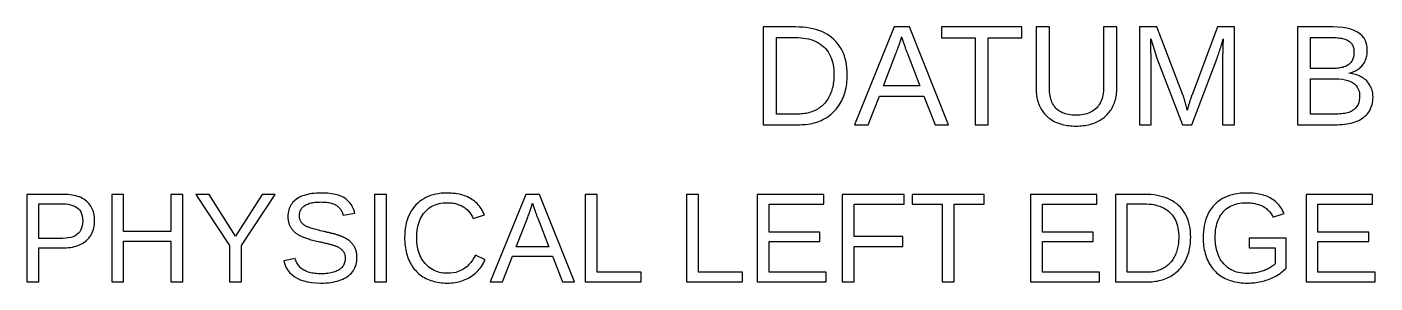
# Model space of a CAD drawing. Extents: x -27 to 133, y -77 to 15.
# Drawn here: x -27.13 to -2.1, y -33.84 to -29.08 of the extents above; entities that cross this region are included whole.
import ezdxf

# ---------------------------------------------------------------- set-up
doc = ezdxf.new("R2010")
doc.units = 0
doc.layers.get('0').update_dxf_attribs({"linetype": 'CONTINUOUS'})

msp = doc.modelspace()

# ---------------------------------------------------------------- linework, layer by layer
for points in [[(-12.7436, -30.8937), (-12.7043, -30.8917), (-12.6657, -30.8884), (-12.6278, -30.8838), (-12.5907, -30.8778), (-12.5543, -30.8705), (-12.5186, -30.8619), (-12.4836, -30.8519), (-12.4494, -30.8406), (-12.4159, -30.828), (-12.3832, -30.8141), (-12.3512, -30.7989), (-12.3199, -30.7823), (-12.2895, -30.7645), (-12.2602, -30.7455), (-12.232, -30.7253), (-12.2048, -30.704), (-12.1788, -30.6815), (-12.1538, -30.6578), (-12.1299, -30.633), (-12.1071, -30.607), (-12.0854, -30.5798), (-12.0648, -30.5515), (-12.0452, -30.522), (-12.0267, -30.4914), (-12.0094, -30.4595), (-11.9932, -30.4267), (-11.9782, -30.3931), (-11.9646, -30.3586), (-11.9523, -30.3232), (-11.9413, -30.2871), (-11.9316, -30.2501), (-11.9232, -30.2123), (-11.916, -30.1737), (-11.9102, -30.1342), (-11.9057, -30.0939), (-11.9024, -30.0527), (-11.9005, -30.0108), (-11.8998, -29.968), (-11.9013, -29.9035), (-11.9058, -29.8414), (-11.9132, -29.7815), (-11.9236, -29.724), (-11.9369, -29.6688), (-11.9532, -29.6159), (-11.9725, -29.5653), (-11.9947, -29.517), (-12.02, -29.471), (-12.0481, -29.4274), (-12.0793, -29.386), (-12.1134, -29.347), (-12.1504, -29.3102), (-12.1902, -29.276), (-12.2325, -29.2446), (-12.2773, -29.2158), (-12.3246, -29.1898), (-12.3744, -29.1665), (-12.4266, -29.146), (-12.4814, -29.1282), (-12.5386, -29.1132), (-12.5984, -29.1009), (-12.6606, -29.0913), (-12.7254, -29.0844), (-12.7926, -29.0803), (-12.8623, -29.079), (-13.4627, -29.079), (-13.4627, -30.8944), (-12.7837, -30.8944)], [(-13.2166, -29.2761), (-12.8674, -29.2761), (-12.8145, -29.2771), (-12.7635, -29.2803), (-12.7145, -29.2855), (-12.6675, -29.2929), (-12.6224, -29.3023), (-12.5792, -29.3138), (-12.538, -29.3275), (-12.4988, -29.3432), (-12.4616, -29.361), (-12.4263, -29.3809), (-12.3929, -29.4029), (-12.3615, -29.427), (-12.3321, -29.4533), (-12.3048, -29.4815), (-12.2796, -29.5116), (-12.2566, -29.5436), (-12.2358, -29.5775), (-12.2172, -29.6133), (-12.2008, -29.651), (-12.1866, -29.6906), (-12.1746, -29.732), (-12.1647, -29.7754), (-12.1571, -29.8207), (-12.1516, -29.8679), (-12.1483, -29.917), (-12.1472, -29.968), (-12.1477, -30.0021), (-12.1491, -30.0356), (-12.1515, -30.0683), (-12.1549, -30.1003), (-12.1592, -30.1317), (-12.1645, -30.1623), (-12.1707, -30.1922), (-12.178, -30.2215), (-12.1861, -30.25), (-12.1952, -30.2778), (-12.2053, -30.3049), (-12.2164, -30.3314), (-12.2284, -30.3571), (-12.2413, -30.382), (-12.255, -30.406), (-12.2696, -30.4291), (-12.285, -30.4513), (-12.3012, -30.4725), (-12.3183, -30.4929), (-12.3362, -30.5123), (-12.3549, -30.5308), (-12.3744, -30.5484), (-12.3948, -30.5651), (-12.416, -30.5808), (-12.4381, -30.5957), (-12.4609, -30.6096), (-12.4845, -30.6226), (-12.5087, -30.6345), (-12.5334, -30.6454), (-12.5587, -30.6553), (-12.5845, -30.6641), (-12.611, -30.6718), (-12.638, -30.6786), (-12.6656, -30.6843), (-12.6937, -30.6889), (-12.7224, -30.6926), (-12.7517, -30.6952), (-12.7816, -30.6967), (-12.812, -30.6972), (-13.2166, -30.6972)], [(-11.3045, -30.3635), (-10.4773, -30.3635), (-10.2698, -30.8944), (-10.0186, -30.8944), (-10.7478, -29.079), (-11.0275, -29.079), (-11.7683, -30.8944), (-11.5132, -30.8944)], [(-10.9978, -29.575), (-10.9883, -29.5496), (-10.9791, -29.5249), (-10.9703, -29.5009), (-10.9619, -29.4777), (-10.9538, -29.4551), (-10.9461, -29.4333), (-10.9388, -29.4122), (-10.9318, -29.3918), (-10.9252, -29.3721), (-10.919, -29.3532), (-10.9131, -29.3349), (-10.9076, -29.3174), (-10.9025, -29.3006), (-10.8909, -29.2645), (-10.8561, -29.3714), (-10.8505, -29.3885), (-10.845, -29.4054), (-10.8394, -29.4219), (-10.8339, -29.4382), (-10.8283, -29.4542), (-10.8228, -29.47), (-10.8172, -29.4854), (-10.8117, -29.5006), (-10.8061, -29.5155), (-10.8006, -29.5302), (-10.795, -29.5445), (-10.7895, -29.5586), (-10.7839, -29.5724), (-10.5507, -30.1716), (-11.2297, -30.1716)], [(-9.2815, -29.28), (-8.6579, -29.28), (-8.6579, -29.079), (-10.1499, -29.079), (-10.1499, -29.28), (-9.5263, -29.28), (-9.5263, -30.8944), (-9.2815, -30.8944)], [(-7.62007, -30.9196), (-7.58548, -30.9181), (-7.55161, -30.9156), (-7.51847, -30.9121), (-7.48605, -30.9076), (-7.45435, -30.9022), (-7.42338, -30.8957), (-7.39313, -30.8882), (-7.36361, -30.8797), (-7.33481, -30.8702), (-7.30674, -30.8597), (-7.27938, -30.8482), (-7.25276, -30.8358), (-7.22695, -30.8223), (-7.20206, -30.808), (-7.17808, -30.7928), (-7.15501, -30.7767), (-7.13286, -30.7597), (-7.11163, -30.7418), (-7.09131, -30.723), (-7.07191, -30.7033), (-7.05342, -30.6828), (-7.03585, -30.6613), (-7.01919, -30.639), (-7.00345, -30.6157), (-6.98862, -30.5916), (-6.9748, -30.5666), (-6.96209, -30.541), (-6.95049, -30.5146), (-6.93998, -30.4875), (-6.93059, -30.4597), (-6.9223, -30.4312), (-6.91511, -30.402), (-6.90903, -30.372), (-6.90406, -30.3413), (-6.90019, -30.31), (-6.89743, -30.2778), (-6.89577, -30.245), (-6.89522, -30.2115), (-6.89522, -29.079), (-7.14001, -29.079), (-7.14001, -30.1973), (-7.14082, -30.236), (-7.14323, -30.2733), (-7.14725, -30.3091), (-7.15288, -30.3435), (-7.16012, -30.3763), (-7.16897, -30.4078), (-7.17942, -30.4378), (-7.19149, -30.4663), (-7.20516, -30.4934), (-7.22044, -30.519), (-7.23733, -30.5431), (-7.25583, -30.5658), (-7.27594, -30.5871), (-7.2975, -30.6068), (-7.32034, -30.625), (-7.34447, -30.6415), (-7.36989, -30.6565), (-7.39661, -30.6699), (-7.4246, -30.6818), (-7.45389, -30.692), (-7.48447, -30.7007), (-7.51633, -30.7078), (-7.54949, -30.7133), (-7.58393, -30.7173), (-7.61966, -30.7196), (-7.65668, -30.7204), (-7.69269, -30.7197), (-7.72737, -30.7174), (-7.76072, -30.7136), (-7.79275, -30.7082), (-7.82345, -30.7014), (-7.85282, -30.693), (-7.88087, -30.6831), (-7.9076, -30.6716), (-7.93299, -30.6587), (-7.95706, -30.6442), (-7.9798, -30.6282), (-8.00122, -30.6106), (-8.02131, -30.5916), (-8.03999, -30.5711), (-8.05717, -30.5491), (-8.07286, -30.5257), (-8.08705, -30.501), (-8.09975, -30.4748), (-8.11096, -30.4471), (-8.12067, -30.4181), (-8.12889, -30.3876), (-8.13561, -30.3558), (-8.14084, -30.3225), (-8.14458, -30.2878), (-8.14682, -30.2516), (-8.14756, -30.2141), (-8.14756, -29.079), (-8.39367, -29.079), (-8.39367, -30.2347), (-8.39313, -30.2672), (-8.39151, -30.2991), (-8.3888, -30.3302), (-8.38501, -30.3607), (-8.38014, -30.3904), (-8.37418, -30.4195), (-8.36715, -30.4478), (-8.35903, -30.4755), (-8.34982, -30.5024), (-8.33954, -30.5287), (-8.32817, -30.5542), (-8.31572, -30.5791), (-8.30219, -30.6032), (-8.28767, -30.6265), (-8.27227, -30.649), (-8.25598, -30.6706), (-8.23881, -30.6914), (-8.22076, -30.7113), (-8.20182, -30.7303), (-8.182, -30.7484), (-8.1613, -30.7657), (-8.13971, -30.7821), (-8.11723, -30.7976), (-8.09388, -30.8123), (-8.06963, -30.826), (-8.04451, -30.839), (-8.0186, -30.851), (-7.99202, -30.862), (-7.96478, -30.8721), (-7.93686, -30.8812), (-7.90827, -30.8894), (-7.879, -30.8966), (-7.84907, -30.9028), (-7.81847, -30.9081), (-7.78719, -30.9124), (-7.75525, -30.9158), (-7.72263, -30.9182), (-7.68935, -30.9197), (-7.65539, -30.9201)], [(-6.25602, -29.6832), (-6.26119, -29.4397), (-6.26504, -29.2967), (-6.22252, -29.4384), (-6.15038, -29.6575), (-5.67494, -30.8944), (-5.50229, -30.8944), (-5.03329, -29.6575), (-5.02549, -29.6369), (-5.01753, -29.615), (-5.00942, -29.5921), (-5.00116, -29.5679), (-4.99274, -29.5425), (-4.98417, -29.5159), (-4.97545, -29.4882), (-4.96658, -29.4592), (-4.95755, -29.4291), (-4.94837, -29.3978), (-4.93904, -29.3653), (-4.92956, -29.3316), (-4.91992, -29.2967), (-4.92163, -29.3253), (-4.92321, -29.3541), (-4.92465, -29.3832), (-4.92596, -29.4123), (-4.92712, -29.4417), (-4.92815, -29.4713), (-4.92904, -29.501), (-4.9298, -29.5309), (-4.93041, -29.561), (-4.93089, -29.5913), (-4.93124, -29.6218), (-4.93144, -29.6524), (-4.93151, -29.6832), (-4.93151, -30.8944), (-4.70989, -30.8944), (-4.70989, -29.079), (-5.02556, -29.079), (-5.49971, -30.3378), (-5.50162, -30.3424), (-5.50378, -30.3479), (-5.50619, -30.3544), (-5.50886, -30.3618), (-5.51178, -30.3701), (-5.51495, -30.3793), (-5.51837, -30.3895), (-5.52204, -30.4006), (-5.52596, -30.4126), (-5.53013, -30.4255), (-5.53456, -30.4394), (-5.53924, -30.4541), (-5.54417, -30.4698), (-5.54909, -30.4857), (-5.55374, -30.5009), (-5.55813, -30.5154), (-5.56225, -30.5294), (-5.5661, -30.5427), (-5.56969, -30.5554), (-5.57301, -30.5674), (-5.57606, -30.5788), (-5.57885, -30.5896), (-5.58137, -30.5997), (-5.58363, -30.6092), (-5.58561, -30.6181), (-5.58733, -30.6264), (-5.58862, -30.6201), (-5.59009, -30.6133), (-5.59176, -30.606), (-5.59362, -30.598), (-5.59566, -30.5895), (-5.5979, -30.5804), (-5.60033, -30.5707), (-5.60295, -30.5605), (-5.60576, -30.5497), (-5.60876, -30.5383), (-5.61196, -30.5264), (-5.61534, -30.5139), (-5.61891, -30.5008), (-5.62259, -30.4874), (-5.62629, -30.4743), (-5.63001, -30.4612), (-5.63376, -30.4483), (-5.63753, -30.4355), (-5.64132, -30.4228), (-5.64513, -30.4103), (-5.64897, -30.3979), (-5.65283, -30.3856), (-5.65671, -30.3734), (-5.66062, -30.3614), (-5.66455, -30.3495), (-5.6685, -30.3378), (-6.15167, -29.079), (-6.47505, -29.079), (-6.47505, -30.8944), (-6.25602, -30.8944)], [(-2.75913, -30.8936), (-2.71321, -30.8912), (-2.66892, -30.8872), (-2.62626, -30.8816), (-2.58524, -30.8745), (-2.54585, -30.8657), (-2.50808, -30.8553), (-2.47195, -30.8434), (-2.43746, -30.8298), (-2.40459, -30.8147), (-2.37335, -30.798), (-2.34375, -30.7797), (-2.31578, -30.7597), (-2.28967, -30.7384), (-2.26565, -30.7158), (-2.24371, -30.6919), (-2.22387, -30.6667), (-2.20611, -30.6402), (-2.19045, -30.6125), (-2.17687, -30.5835), (-2.16538, -30.5533), (-2.15598, -30.5217), (-2.14867, -30.4889), (-2.14345, -30.4548), (-2.14031, -30.4195), (-2.13927, -30.3828), (-2.13996, -30.3553), (-2.14205, -30.3284), (-2.14551, -30.3023), (-2.15037, -30.277), (-2.15661, -30.2524), (-2.16425, -30.2285), (-2.17327, -30.2053), (-2.18367, -30.1829), (-2.19547, -30.1613), (-2.20865, -30.1404), (-2.22322, -30.1202), (-2.23917, -30.1007), (-2.25652, -30.082), (-2.27514, -30.0642), (-2.29494, -30.0476), (-2.31592, -30.032), (-2.33806, -30.0175), (-2.36138, -30.0042), (-2.38588, -29.9919), (-2.41155, -29.9807), (-2.43839, -29.9707), (-2.46641, -29.9618), (-2.4956, -29.9539), (-2.52596, -29.9472), (-2.5575, -29.9416), (-2.59022, -29.9371), (-2.56529, -29.9309), (-2.54124, -29.9239), (-2.51808, -29.916), (-2.4958, -29.9072), (-2.47441, -29.8976), (-2.4539, -29.8872), (-2.43428, -29.8759), (-2.41554, -29.8638), (-2.39768, -29.8507), (-2.38071, -29.8369), (-2.36462, -29.8222), (-2.34942, -29.8066), (-2.3351, -29.7902), (-2.32176, -29.773), (-2.30949, -29.7553), (-2.29828, -29.7369), (-2.28814, -29.7179), (-2.27907, -29.6983), (-2.27106, -29.6781), (-2.26412, -29.6573), (-2.25825, -29.6359), (-2.25345, -29.6138), (-2.24971, -29.5912), (-2.24704, -29.5679), (-2.24544, -29.5441), (-2.24491, -29.5196), (-2.24869, -29.4544), (-2.26004, -29.3944), (-2.27894, -29.3397), (-2.30541, -29.2902), (-2.33945, -29.2458), (-2.38104, -29.2067), (-2.4302, -29.1728), (-2.48692, -29.1441), (-2.55121, -29.1207), (-2.62305, -29.1024), (-2.70247, -29.0894), (-2.78944, -29.0816), (-2.88397, -29.079), (-3.54366, -29.079), (-3.54366, -30.8944), (-2.80668, -30.8944)], [(-3.29757, -29.2761), (-2.88397, -29.2761), (-2.85517, -29.2765), (-2.82744, -29.2776), (-2.80077, -29.2794), (-2.77517, -29.2821), (-2.75064, -29.2854), (-2.72717, -29.2895), (-2.70477, -29.2944), (-2.68344, -29.3), (-2.66318, -29.3063), (-2.64398, -29.3134), (-2.62586, -29.3213), (-2.60879, -29.3299), (-2.5928, -29.3392), (-2.57793, -29.3494), (-2.56425, -29.3606), (-2.55176, -29.3728), (-2.54046, -29.386), (-2.53035, -29.4002), (-2.52143, -29.4153), (-2.5137, -29.4315), (-2.50716, -29.4486), (-2.50181, -29.4668), (-2.49764, -29.4859), (-2.49467, -29.506), (-2.49288, -29.5271), (-2.49229, -29.5492), (-2.49287, -29.5724), (-2.49459, -29.5945), (-2.49747, -29.6158), (-2.5015, -29.6361), (-2.50668, -29.6555), (-2.51301, -29.6739), (-2.5205, -29.6914), (-2.52913, -29.7079), (-2.53892, -29.7236), (-2.54985, -29.7382), (-2.56194, -29.752), (-2.57518, -29.7648), (-2.58957, -29.7767), (-2.60513, -29.7876), (-2.62187, -29.7977), (-2.63979, -29.8069), (-2.65889, -29.8152), (-2.67917, -29.8227), (-2.70064, -29.8293), (-2.72328, -29.835), (-2.74711, -29.8398), (-2.77212, -29.8437), (-2.79831, -29.8468), (-2.82568, -29.849), (-2.85424, -29.8503), (-2.88397, -29.8507), (-3.29757, -29.8507)], [(-3.29757, -30.0427), (-2.83889, -30.0427), (-2.77218, -30.0446), (-2.71081, -30.0503), (-2.65477, -30.0598), (-2.60408, -30.0731), (-2.55871, -30.0902), (-2.51869, -30.1111), (-2.484, -30.1357), (-2.45465, -30.1642), (-2.43064, -30.1965), (-2.41196, -30.2325), (-2.39862, -30.2724), (-2.39061, -30.3161), (-2.38794, -30.3635), (-2.38855, -30.3886), (-2.39038, -30.4127), (-2.39343, -30.4358), (-2.3977, -30.458), (-2.40319, -30.4792), (-2.4099, -30.4994), (-2.41783, -30.5186), (-2.42698, -30.5369), (-2.43734, -30.5541), (-2.44893, -30.5704), (-2.46174, -30.5858), (-2.47577, -30.6001), (-2.49102, -30.6135), (-2.5076, -30.6259), (-2.52563, -30.6373), (-2.54511, -30.6477), (-2.56604, -30.6571), (-2.58841, -30.6655), (-2.61224, -30.673), (-2.63751, -30.6794), (-2.66423, -30.6849), (-2.6924, -30.6893), (-2.72202, -30.6928), (-2.75309, -30.6953), (-2.7856, -30.6967), (-2.81956, -30.6972), (-3.29757, -30.6972)], [(-26.9105, -33.1798), (-26.4332, -33.1798), (-26.3941, -33.179), (-26.3563, -33.1766), (-26.3198, -33.1726), (-26.2845, -33.167), (-26.2505, -33.1597), (-26.2178, -33.1509), (-26.1864, -33.1404), (-26.1562, -33.1283), (-26.1273, -33.1146), (-26.0997, -33.0993), (-26.0734, -33.0824), (-26.0483, -33.0639), (-26.0245, -33.0438), (-26.0023, -33.0223), (-25.9818, -32.9997), (-25.9631, -32.976), (-25.9462, -32.9511), (-25.9311, -32.9252), (-25.9177, -32.8981), (-25.9061, -32.8699), (-25.8963, -32.8406), (-25.8883, -32.8102), (-25.8821, -32.7786), (-25.8776, -32.7459), (-25.875, -32.7121), (-25.8741, -32.6772), (-25.875, -32.642), (-25.8776, -32.6081), (-25.8821, -32.5753), (-25.8883, -32.5439), (-25.8963, -32.5136), (-25.906, -32.4846), (-25.9175, -32.4569), (-25.9308, -32.4303), (-25.9459, -32.4051), (-25.9628, -32.381), (-25.9814, -32.3583), (-26.0018, -32.3367), (-26.024, -32.3164), (-26.0477, -32.2975), (-26.073, -32.28), (-26.0997, -32.2641), (-26.1279, -32.2498), (-26.1575, -32.2369), (-26.1886, -32.2255), (-26.2211, -32.2157), (-26.2551, -32.2074), (-26.2906, -32.2005), (-26.3275, -32.1952), (-26.3659, -32.1914), (-26.4057, -32.1892), (-26.447, -32.1884), (-27.1306, -32.1884), (-27.1306, -33.8127), (-26.9105, -33.8127)], [(-25.3356, -33.0599), (-24.4572, -33.0599), (-24.4572, -33.8127), (-24.237, -33.8127), (-24.237, -32.1884), (-24.4572, -32.1884), (-24.4572, -32.8755), (-25.3356, -32.8755), (-25.3356, -32.1884), (-25.5558, -32.1884), (-25.5558, -33.8127), (-25.3356, -33.8127)], [(-23.1486, -33.1395), (-22.5215, -32.1884), (-22.7636, -32.1884), (-23.2558, -32.962), (-23.7504, -32.1884), (-23.9925, -32.1884), (-23.3677, -33.1395), (-23.3677, -33.8127), (-23.1486, -33.8127)], [(-21.6258, -33.8351), (-21.5792, -33.8329), (-21.5343, -33.8292), (-21.4911, -33.8241), (-21.4497, -33.8175), (-21.4099, -33.8095), (-21.3718, -33.8), (-21.3354, -33.7891), (-21.3007, -33.7767), (-21.2677, -33.7628), (-21.2364, -33.7475), (-21.2068, -33.7307), (-21.1789, -33.7124), (-21.1529, -33.6929), (-21.129, -33.6721), (-21.1072, -33.6501), (-21.0874, -33.6269), (-21.0697, -33.6025), (-21.0541, -33.577), (-21.0406, -33.5502), (-21.0291, -33.5222), (-21.0198, -33.493), (-21.0125, -33.4626), (-21.0073, -33.4311), (-21.0042, -33.3983), (-21.0031, -33.3643), (-21.0033, -33.3508), (-21.0037, -33.3375), (-21.0044, -33.3245), (-21.0055, -33.3118), (-21.0068, -33.2994), (-21.0084, -33.2873), (-21.0103, -33.2754), (-21.0125, -33.2638), (-21.015, -33.2524), (-21.0178, -33.2414), (-21.0209, -33.2306), (-21.0242, -33.2201), (-21.0279, -33.2098), (-21.0318, -33.1998), (-21.036, -33.19), (-21.0404, -33.1804), (-21.045, -33.171), (-21.0498, -33.1618), (-21.0548, -33.1528), (-21.0601, -33.1441), (-21.0656, -33.1355), (-21.0713, -33.1271), (-21.0773, -33.119), (-21.0835, -33.111), (-21.0899, -33.1032), (-21.0965, -33.0957), (-21.1033, -33.0883), (-21.1104, -33.0811), (-21.1176, -33.0741), (-21.1249, -33.0673), (-21.1325, -33.0607), (-21.1403, -33.0542), (-21.1482, -33.0479), (-21.1563, -33.0418), (-21.1646, -33.0358), (-21.1731, -33.0301), (-21.1818, -33.0245), (-21.1907, -33.0191), (-21.1997, -33.0138), (-21.2089, -33.0087), (-21.2182, -33.0038), (-21.2276, -32.9989), (-21.237, -32.9941), (-21.2466, -32.9894), (-21.2563, -32.9848), (-21.2661, -32.9803), (-21.276, -32.976), (-21.286, -32.9717), (-21.2961, -32.9675), (-21.3064, -32.9634), (-21.3167, -32.9595), (-21.3271, -32.9556), (-21.3376, -32.9518), (-21.3482, -32.9482), (-21.3588, -32.9445), (-21.3695, -32.941), (-21.3803, -32.9376), (-21.3912, -32.9342), (-21.4022, -32.9309), (-21.4132, -32.9277), (-21.4243, -32.9246), (-21.4355, -32.9216), (-21.4467, -32.9186), (-21.4581, -32.9157), (-21.4695, -32.913), (-21.4809, -32.9102), (-21.4923, -32.9075), (-21.5038, -32.9047), (-21.5153, -32.902), (-21.5267, -32.8993), (-21.5382, -32.8966), (-21.5497, -32.8939), (-21.5612, -32.8912), (-21.5727, -32.8885), (-21.5842, -32.8858), (-21.5957, -32.8831), (-21.6072, -32.8805), (-21.6187, -32.8778), (-21.6523, -32.8703), (-21.684, -32.8629), (-21.714, -32.8558), (-21.7423, -32.8488), (-21.7688, -32.842), (-21.7935, -32.8354), (-21.8165, -32.8289), (-21.8377, -32.8227), (-21.8571, -32.8166), (-21.8748, -32.8108), (-21.8907, -32.8051), (-21.9049, -32.7996), (-21.9173, -32.7942), (-21.9286, -32.7889), (-21.9395, -32.7834), (-21.95, -32.7777), (-21.9601, -32.7719), (-21.9698, -32.7658), (-21.979, -32.7596), (-21.9878, -32.7533), (-21.9962, -32.7467), (-22.0042, -32.74), (-22.0118, -32.733), (-22.019, -32.7259), (-22.0257, -32.7187), (-22.032, -32.7112), (-22.0379, -32.7035), (-22.0433, -32.6955), (-22.0483, -32.6872), (-22.0527, -32.6786), (-22.0567, -32.6697), (-22.0603, -32.6605), (-22.0633, -32.6509), (-22.0659, -32.6411), (-22.068, -32.6309), (-22.0697, -32.6205), (-22.0709, -32.6097), (-22.0716, -32.5987), (-22.0718, -32.5873), (-22.0712, -32.568), (-22.0694, -32.5494), (-22.0663, -32.5316), (-22.0621, -32.5146), (-22.0566, -32.4982), (-22.0499, -32.4827), (-22.0421, -32.4679), (-22.0329, -32.4538), (-22.0226, -32.4405), (-22.0111, -32.428), (-21.9983, -32.4161), (-21.9844, -32.4051), (-21.9692, -32.3948), (-21.9529, -32.3852), (-21.9354, -32.3764), (-21.9169, -32.3684), (-21.8973, -32.3612), (-21.8766, -32.3547), (-21.8548, -32.3489), (-21.832, -32.344), (-21.808, -32.3398), (-21.7829, -32.3363), (-21.7568, -32.3337), (-21.7295, -32.3317), (-21.7012, -32.3306), (-21.6718, -32.3302), (-21.6449, -32.3306), (-21.619, -32.3316), (-21.5939, -32.3333), (-21.5698, -32.3357), (-21.5466, -32.3388), (-21.5243, -32.3426), (-21.503, -32.3471), (-21.4825, -32.3523), (-21.463, -32.3581), (-21.4443, -32.3647), (-21.4266, -32.3719), (-21.4098, -32.3798), (-21.3939, -32.3884), (-21.3789, -32.3978), (-21.3646, -32.408), (-21.3511, -32.4191), (-21.3383, -32.431), (-21.3263, -32.4437), (-21.3151, -32.4573), (-21.3046, -32.4717), (-21.2949, -32.4869), (-21.286, -32.503), (-21.2778, -32.5199), (-21.2704, -32.5377), (-21.2638, -32.5563), (-21.2579, -32.5758), (-21.0412, -32.5377), (-21.0507, -32.507), (-21.0613, -32.4778), (-21.073, -32.4499), (-21.0857, -32.4235), (-21.0994, -32.3984), (-21.1141, -32.3748), (-21.1299, -32.3526), (-21.1467, -32.3318), (-21.1646, -32.3124), (-21.1835, -32.2944), (-21.2034, -32.2779), (-21.2244, -32.2627), (-21.2464, -32.249), (-21.2697, -32.2364), (-21.2945, -32.2249), (-21.3209, -32.2144), (-21.3488, -32.2048), (-21.3783, -32.1963), (-21.4093, -32.1888), (-21.4418, -32.1823), (-21.4759, -32.1767), (-21.5115, -32.1722), (-21.5487, -32.1687), (-21.5874, -32.1662), (-21.6277, -32.1647), (-21.6695, -32.1642), (-21.7144, -32.1649), (-21.7577, -32.1669), (-21.7994, -32.1702), (-21.8395, -32.1749), (-21.8779, -32.1809), (-21.9147, -32.1883), (-21.9498, -32.197), (-21.9834, -32.207), (-22.0153, -32.2184), (-22.0455, -32.2311), (-22.0742, -32.2451), (-22.1012, -32.2605), (-22.1266, -32.2772), (-22.1502, -32.2951), (-22.1719, -32.3142), (-22.1917, -32.3344), (-22.2097, -32.3558), (-22.2258, -32.3782), (-22.2399, -32.4019), (-22.2522, -32.4266), (-22.2626, -32.4525), (-22.2711, -32.4795), (-22.2777, -32.5076), (-22.2824, -32.5369), (-22.2853, -32.5673), (-22.2862, -32.5988), (-22.286, -32.6127), (-22.2855, -32.6264), (-22.2846, -32.6398), (-22.2833, -32.6529), (-22.2817, -32.6658), (-22.2797, -32.6785), (-22.2774, -32.6909), (-22.2747, -32.7031), (-22.2716, -32.715), (-22.2681, -32.7267), (-22.2643, -32.7381), (-22.2602, -32.7493), (-22.2557, -32.7602), (-22.2508, -32.7709), (-22.2456, -32.7814), (-22.2401, -32.7917), (-22.2343, -32.8018), (-22.2282, -32.8117), (-22.2217, -32.8213), (-22.2149, -32.8308), (-22.2078, -32.84), (-22.2004, -32.849), (-22.1926, -32.8578), (-22.1846, -32.8664), (-22.1762, -32.8748), (-22.1675, -32.883), (-22.1584, -32.891), (-22.1487, -32.8989), (-22.1386, -32.9067), (-22.128, -32.9144), (-22.1169, -32.9219), (-22.1053, -32.9293), (-22.0932, -32.9366), (-22.0806, -32.9438), (-22.0675, -32.9509), (-22.0539, -32.9579), (-22.0398, -32.9647), (-22.0252, -32.9715), (-22.0101, -32.9781), (-21.9942, -32.9847), (-21.9772, -32.9912), (-21.9592, -32.9978), (-21.94, -33.0044), (-21.9197, -33.0109), (-21.8983, -33.0175), (-21.8758, -33.024), (-21.8522, -33.0306), (-21.8276, -33.0372), (-21.8018, -33.0437), (-21.7749, -33.0503), (-21.7469, -33.0568), (-21.7179, -33.0634), (-21.701, -33.0673), (-21.6843, -33.0711), (-21.6678, -33.0749), (-21.6516, -33.0787), (-21.6356, -33.0824), (-21.6199, -33.0861), (-21.6044, -33.0897), (-21.5891, -33.0933), (-21.574, -33.0969), (-21.5592, -33.1004), (-21.5446, -33.1039), (-21.5303, -33.1073), (-21.5161, -33.1107), (-21.5023, -33.1141), (-21.4887, -33.1177), (-21.4755, -33.1213), (-21.4625, -33.1251), (-21.4498, -33.1291), (-21.4375, -33.1331), (-21.4254, -33.1373), (-21.4137, -33.1416), (-21.4022, -33.146), (-21.391, -33.1505), (-21.3802, -33.1552), (-21.3696, -33.16), (-21.3594, -33.1649), (-21.3494, -33.1699), (-21.3398, -33.1752), (-21.3306, -33.1807), (-21.3217, -33.1864), (-21.3132, -33.1922), (-21.305, -33.1983), (-21.2971, -33.2046), (-21.2896, -33.2111), (-21.2825, -33.2178), (-21.2757, -33.2247), (-21.2692, -33.2319), (-21.2631, -33.2392), (-21.2573, -33.2467), (-21.252, -33.2545), (-21.247, -33.2627), (-21.2425, -33.2712), (-21.2384, -33.28), (-21.2348, -33.2893), (-21.2315, -33.2988), (-21.2288, -33.3088), (-21.2264, -33.3191), (-21.2245, -33.3297), (-21.2229, -33.3407), (-21.2219, -33.3521), (-21.2212, -33.3638), (-21.221, -33.3758), (-21.2217, -33.3972), (-21.2238, -33.4178), (-21.2272, -33.4376), (-21.232, -33.4566), (-21.2382, -33.4747), (-21.2457, -33.4921), (-21.2546, -33.5086), (-21.2649, -33.5244), (-21.2765, -33.5393), (-21.2896, -33.5534), (-21.304, -33.5667), (-21.3197, -33.5792), (-21.3369, -33.5908), (-21.3553, -33.6016), (-21.3748, -33.6116), (-21.3955, -33.6207), (-21.4174, -33.6289), (-21.4404, -33.6363), (-21.4646, -33.6428), (-21.4899, -33.6484), (-21.5164, -33.6532), (-21.544, -33.6571), (-21.5728, -33.6601), (-21.6027, -33.6623), (-21.6338, -33.6636), (-21.666, -33.664), (-21.6972, -33.6636), (-21.7275, -33.6624), (-21.7566, -33.6604), (-21.7848, -33.6575), (-21.8119, -33.6539), (-21.8381, -33.6494), (-21.8632, -33.6441), (-21.8872, -33.638), (-21.9103, -33.6311), (-21.9323, -33.6234), (-21.9533, -33.6149), (-21.9733, -33.6056), (-21.9923, -33.5954), (-22.0102, -33.5844), (-22.0272, -33.5725), (-22.0432, -33.5596), (-22.0582, -33.5458), (-22.0722, -33.5311), (-22.0852, -33.5155), (-22.0973, -33.499), (-22.1084, -33.4815), (-22.1185, -33.4632), (-22.1276, -33.4439), (-22.1357, -33.4236), (-22.1429, -33.4025), (-22.149, -33.3804), (-22.3623, -33.4231), (-22.3448, -33.4841), (-22.3214, -33.5403), (-22.2921, -33.5916), (-22.2569, -33.638), (-22.2157, -33.6795), (-22.1687, -33.7161), (-22.1158, -33.7479), (-22.0569, -33.7747), (-21.9922, -33.7967), (-21.9215, -33.8138), (-21.8449, -33.826), (-21.7625, -33.8333), (-21.6741, -33.8358)], [(-20.4566, -32.1884), (-20.6768, -32.1884), (-20.6768, -33.8127), (-20.4566, -33.8127)], [(-19.2902, -33.8351), (-19.2544, -33.8332), (-19.2192, -33.83), (-19.1847, -33.8254), (-19.151, -33.8196), (-19.1179, -33.8125), (-19.0854, -33.804), (-19.0537, -33.7943), (-19.0227, -33.7833), (-18.9923, -33.771), (-18.9627, -33.7574), (-18.9337, -33.7425), (-18.9054, -33.7263), (-18.878, -33.7088), (-18.8515, -33.6902), (-18.826, -33.6704), (-18.8014, -33.6494), (-18.7778, -33.6272), (-18.7552, -33.6038), (-18.7335, -33.5793), (-18.7128, -33.5535), (-18.693, -33.5266), (-18.6742, -33.4984), (-18.6564, -33.4691), (-18.6395, -33.4386), (-18.6236, -33.4069), (-18.8034, -33.317), (-18.8308, -33.367), (-18.8603, -33.413), (-18.8917, -33.4549), (-18.9252, -33.4929), (-18.9606, -33.5269), (-18.9981, -33.5569), (-19.0375, -33.5829), (-19.079, -33.6048), (-19.1225, -33.6228), (-19.168, -33.6368), (-19.2154, -33.6468), (-19.2649, -33.6528), (-19.3164, -33.6548), (-19.3567, -33.6537), (-19.3958, -33.6505), (-19.4335, -33.6451), (-19.4699, -33.6376), (-19.505, -33.6279), (-19.5388, -33.6161), (-19.5713, -33.6022), (-19.6025, -33.586), (-19.6324, -33.5678), (-19.661, -33.5474), (-19.6883, -33.5248), (-19.7143, -33.5001), (-19.7389, -33.4732), (-19.762, -33.4446), (-19.7833, -33.4146), (-19.8027, -33.3832), (-19.8203, -33.3504), (-19.836, -33.3163), (-19.8498, -33.2807), (-19.8619, -33.2438), (-19.872, -33.2055), (-19.8803, -33.1657), (-19.8868, -33.1247), (-19.8914, -33.0822), (-19.8942, -33.0383), (-19.8951, -32.9931), (-19.8942, -32.9474), (-19.8916, -32.9032), (-19.8872, -32.8605), (-19.8809, -32.8194), (-19.873, -32.7798), (-19.8632, -32.7417), (-19.8517, -32.7051), (-19.8384, -32.67), (-19.8233, -32.6365), (-19.8065, -32.6045), (-19.7878, -32.574), (-19.7674, -32.545), (-19.7453, -32.5176), (-19.7215, -32.4919), (-19.6963, -32.4683), (-19.6697, -32.4467), (-19.6417, -32.4272), (-19.6123, -32.4098), (-19.5814, -32.3944), (-19.5491, -32.381), (-19.5154, -32.3697), (-19.4803, -32.3605), (-19.4438, -32.3533), (-19.4058, -32.3482), (-19.3664, -32.3451), (-19.3256, -32.3441), (-19.2995, -32.3445), (-19.2739, -32.3458), (-19.2488, -32.348), (-19.2244, -32.3511), (-19.2004, -32.3551), (-19.177, -32.36), (-19.1542, -32.3658), (-19.1319, -32.3724), (-19.1102, -32.38), (-19.089, -32.3884), (-19.0684, -32.3977), (-19.0483, -32.4079), (-19.0288, -32.419), (-19.01, -32.4309), (-18.9919, -32.4436), (-18.9747, -32.4571), (-18.9583, -32.4714), (-18.9427, -32.4865), (-18.9279, -32.5024), (-18.914, -32.5191), (-18.9008, -32.5365), (-18.8885, -32.5548), (-18.8769, -32.5738), (-18.8662, -32.5937), (-18.8563, -32.6143), (-18.8472, -32.6357), (-18.6386, -32.5666), (-18.6517, -32.5364), (-18.6659, -32.5075), (-18.6813, -32.4797), (-18.6977, -32.4531), (-18.7152, -32.4276), (-18.7338, -32.4033), (-18.7535, -32.3802), (-18.7742, -32.3582), (-18.7961, -32.3374), (-18.8191, -32.3177), (-18.8431, -32.2992), (-18.8683, -32.2819), (-18.8945, -32.2657), (-18.9218, -32.2507), (-18.9501, -32.2369), (-18.9794, -32.2242), (-19.0097, -32.2128), (-19.041, -32.2026), (-19.0733, -32.1936), (-19.1067, -32.1858), (-19.141, -32.1792), (-19.1764, -32.1738), (-19.2128, -32.1696), (-19.2502, -32.1666), (-19.2885, -32.1648), (-19.3279, -32.1642), (-19.3841, -32.1655), (-19.4383, -32.1694), (-19.4907, -32.1759), (-19.5411, -32.1851), (-19.5896, -32.1968), (-19.6362, -32.2111), (-19.6809, -32.2281), (-19.7237, -32.2476), (-19.7646, -32.2697), (-19.8035, -32.2945), (-19.8406, -32.3219), (-19.8757, -32.3518), (-19.909, -32.3844), (-19.94, -32.4193), (-19.9686, -32.4561), (-19.9946, -32.495), (-20.0182, -32.5358), (-20.0393, -32.5787), (-20.0579, -32.6235), (-20.0741, -32.6703), (-20.0877, -32.7191), (-20.0989, -32.7699), (-20.1076, -32.8227), (-20.1138, -32.8775), (-20.1175, -32.9343), (-20.1188, -32.9931), (-20.1182, -33.0326), (-20.1165, -33.0712), (-20.1138, -33.1091), (-20.1099, -33.1461), (-20.1049, -33.1823), (-20.0988, -33.2177), (-20.0915, -33.2522), (-20.0832, -33.2859), (-20.0737, -33.3188), (-20.0632, -33.3509), (-20.0515, -33.3821), (-20.0387, -33.4125), (-20.0248, -33.4421), (-20.0099, -33.4708), (-19.9939, -33.4984), (-19.9769, -33.525), (-19.9589, -33.5505), (-19.9399, -33.575), (-19.9199, -33.5985), (-19.8989, -33.6209), (-19.8769, -33.6423), (-19.8538, -33.6627), (-19.8298, -33.682), (-19.8047, -33.7003), (-19.7787, -33.7176), (-19.7516, -33.7338), (-19.7236, -33.7489), (-19.6949, -33.7627), (-19.6653, -33.7754), (-19.635, -33.7869), (-19.6039, -33.7972), (-19.572, -33.8062), (-19.5393, -33.8141), (-19.5059, -33.8207), (-19.4716, -33.8261), (-19.4366, -33.8304), (-19.4008, -33.8334), (-19.3642, -33.8352), (-19.3268, -33.8358)], [(-18.1139, -33.3378), (-17.3738, -33.3378), (-17.1882, -33.8127), (-16.9634, -33.8127), (-17.6159, -32.1884), (-17.8661, -32.1884), (-18.5289, -33.8127), (-18.3007, -33.8127)], [(-15.724, -33.6329), (-16.5448, -33.6329), (-16.5448, -32.1884), (-16.765, -32.1884), (-16.765, -33.8127), (-15.724, -33.8127)], [(-13.8425, -33.6329), (-14.6633, -33.6329), (-14.6633, -32.1884), (-14.8835, -32.1884), (-14.8835, -33.8127), (-13.8425, -33.8127)], [(-12.2908, -33.6329), (-13.3502, -33.6329), (-13.3502, -33.0669), (-12.4072, -33.0669), (-12.4072, -32.8893), (-13.3502, -32.8893), (-13.3502, -32.3683), (-12.338, -32.3683), (-12.338, -32.1884), (-13.5704, -32.1884), (-13.5704, -33.8127), (-12.2908, -33.8127)], [(-11.7754, -33.1545), (-10.8693, -33.1545), (-10.8693, -32.9723), (-11.7754, -32.9723), (-11.7754, -32.3683), (-10.8416, -32.3683), (-10.8416, -32.1884), (-11.9955, -32.1884), (-11.9955, -33.8127), (-11.7754, -33.8127)], [(-9.91693, -32.3683), (-9.35898, -32.3683), (-9.35898, -32.1884), (-10.6939, -32.1884), (-10.6939, -32.3683), (-10.136, -32.3683), (-10.136, -33.8127), (-9.91693, -33.8127)], [(-7.21807, -33.6329), (-8.27749, -33.6329), (-8.27749, -33.0669), (-7.3345, -33.0669), (-7.3345, -32.8893), (-8.27749, -32.8893), (-8.27749, -32.3683), (-7.26533, -32.3683), (-7.26533, -32.1884), (-8.49767, -32.1884), (-8.49767, -33.8127), (-7.21807, -33.8127)], [(-6.27945, -33.8121), (-6.24425, -33.8104), (-6.20971, -33.8074), (-6.17582, -33.8032), (-6.14259, -33.7979), (-6.11001, -33.7914), (-6.07809, -33.7837), (-6.04682, -33.7748), (-6.0162, -33.7647), (-5.98624, -33.7534), (-5.95694, -33.7409), (-5.92829, -33.7273), (-5.90029, -33.7125), (-5.87311, -33.6965), (-5.84689, -33.6795), (-5.82165, -33.6615), (-5.79737, -33.6424), (-5.77406, -33.6223), (-5.75172, -33.6011), (-5.73035, -33.5789), (-5.70995, -33.5556), (-5.69051, -33.5313), (-5.67205, -33.506), (-5.65455, -33.4796), (-5.63802, -33.4521), (-5.62246, -33.4237), (-5.60797, -33.3943), (-5.59463, -33.3642), (-5.58246, -33.3333), (-5.57144, -33.3017), (-5.56158, -33.2694), (-5.55288, -33.2363), (-5.54535, -33.2025), (-5.53897, -33.1679), (-5.53375, -33.1326), (-5.52969, -33.0965), (-5.52679, -33.0597), (-5.52505, -33.0222), (-5.52447, -32.9839), (-5.5258, -32.9262), (-5.52978, -32.8706), (-5.53642, -32.8171), (-5.5457, -32.7656), (-5.55764, -32.7162), (-5.57224, -32.6688), (-5.58949, -32.6236), (-5.60939, -32.5804), (-5.63195, -32.5392), (-5.65715, -32.5002), (-5.68502, -32.4632), (-5.71553, -32.4282), (-5.7487, -32.3954), (-5.78431, -32.3647), (-5.82215, -32.3366), (-5.86223, -32.3109), (-5.90453, -32.2876), (-5.94906, -32.2668), (-5.99582, -32.2484), (-6.04482, -32.2325), (-6.09604, -32.219), (-6.1495, -32.208), (-6.20518, -32.1994), (-6.2631, -32.1933), (-6.32325, -32.1896), (-6.38563, -32.1884), (-6.92283, -32.1884), (-6.92283, -33.8127), (-6.3153, -33.8127)], [(-4.44064, -33.8354), (-4.4075, -33.8341), (-4.37474, -33.832), (-4.34236, -33.829), (-4.31035, -33.8251), (-4.27872, -33.8204), (-4.24746, -33.8149), (-4.21658, -33.8085), (-4.18607, -33.8013), (-4.15594, -33.7932), (-4.12618, -33.7842), (-4.0968, -33.7744), (-4.0678, -33.7637), (-4.03932, -33.7523), (-4.01153, -33.7402), (-3.98443, -33.7273), (-3.95802, -33.7138), (-3.9323, -33.6995), (-3.90727, -33.6846), (-3.88293, -33.6689), (-3.85927, -33.6526), (-3.83631, -33.6355), (-3.81403, -33.6178), (-3.79245, -33.5993), (-3.77155, -33.5801), (-3.75134, -33.5603), (-3.75134, -33), (-4.43957, -33), (-4.43957, -33.1845), (-3.95424, -33.1845), (-3.95424, -33.4773), (-3.96767, -33.4898), (-3.98172, -33.502), (-3.9964, -33.5137), (-4.0117, -33.5251), (-4.02762, -33.536), (-4.04415, -33.5465), (-4.06131, -33.5566), (-4.07909, -33.5663), (-4.0975, -33.5756), (-4.11652, -33.5845), (-4.13616, -33.593), (-4.15642, -33.601), (-4.17731, -33.6087), (-4.19863, -33.6158), (-4.2202, -33.6224), (-4.24202, -33.6285), (-4.2641, -33.6339), (-4.28643, -33.6388), (-4.30901, -33.6431), (-4.33184, -33.6468), (-4.35493, -33.6499), (-4.37827, -33.6525), (-4.40186, -33.6545), (-4.4257, -33.656), (-4.4498, -33.6568), (-4.47415, -33.6571), (-4.51635, -33.656), (-4.55712, -33.6529), (-4.59646, -33.6476), (-4.63437, -33.6402), (-4.67085, -33.6308), (-4.70589, -33.6192), (-4.7395, -33.6055), (-4.77168, -33.5897), (-4.80242, -33.5717), (-4.83174, -33.5517), (-4.85962, -33.5296), (-4.88606, -33.5053), (-4.91108, -33.479), (-4.93444, -33.4508), (-4.95594, -33.4211), (-4.97556, -33.3899), (-4.99332, -33.3571), (-5.0092, -33.3228), (-5.02322, -33.287), (-5.03537, -33.2496), (-5.04565, -33.2107), (-5.05406, -33.1702), (-5.0606, -33.1282), (-5.06527, -33.0847), (-5.06808, -33.0397), (-5.06901, -32.9931), (-5.06813, -32.9464), (-5.06549, -32.9013), (-5.06109, -32.8579), (-5.05493, -32.8161), (-5.04701, -32.776), (-5.03733, -32.7375), (-5.02589, -32.7007), (-5.01269, -32.6654), (-4.99773, -32.6319), (-4.98101, -32.6), (-4.96253, -32.5697), (-4.94229, -32.5411), (-4.92029, -32.5141), (-4.89663, -32.489), (-4.8714, -32.4658), (-4.8446, -32.4447), (-4.81623, -32.4256), (-4.78629, -32.4085), (-4.75478, -32.3934), (-4.7217, -32.3803), (-4.68706, -32.3692), (-4.65084, -32.3602), (-4.61306, -32.3531), (-4.57371, -32.3481), (-4.53279, -32.3451), (-4.4903, -32.3441), (-4.4628, -32.3444), (-4.43601, -32.3456), (-4.40992, -32.3474), (-4.38453, -32.3501), (-4.35985, -32.3534), (-4.33587, -32.3576), (-4.31259, -32.3624), (-4.29002, -32.3681), (-4.26814, -32.3744), (-4.24697, -32.3816), (-4.22651, -32.3895), (-4.20674, -32.3981), (-4.18768, -32.4075), (-4.16928, -32.4177), (-4.1515, -32.4287), (-4.13434, -32.4407), (-4.1178, -32.4536), (-4.10188, -32.4673), (-4.08659, -32.4819), (-4.07191, -32.4975), (-4.05786, -32.5139), (-4.04442, -32.5312), (-4.03161, -32.5493), (-4.01941, -32.5684), (-4.00784, -32.5884), (-3.99689, -32.6092), (-3.78707, -32.5469), (-3.80154, -32.5167), (-3.81692, -32.4878), (-3.83322, -32.4602), (-3.85043, -32.4339), (-3.86855, -32.4088), (-3.88759, -32.3851), (-3.90755, -32.3627), (-3.92841, -32.3415), (-3.95019, -32.3217), (-3.97289, -32.3031), (-3.9965, -32.2859), (-4.02102, -32.2699), (-4.04646, -32.2553), (-4.07296, -32.2418), (-4.10065, -32.2294), (-4.12955, -32.2181), (-4.15964, -32.2079), (-4.19094, -32.1987), (-4.22344, -32.1906), (-4.25714, -32.1836), (-4.29203, -32.1777), (-4.32813, -32.1728), (-4.36543, -32.1691), (-4.40393, -32.1664), (-4.44363, -32.1648), (-4.48453, -32.1642), (-4.54257, -32.1655), (-4.59858, -32.1693), (-4.65256, -32.1758), (-4.7045, -32.1847), (-4.75442, -32.1963), (-4.80229, -32.2104), (-4.84814, -32.2271), (-4.89196, -32.2463), (-4.93374, -32.2681), (-4.97349, -32.2925), (-5.0112, -32.3194), (-5.04688, -32.3489), (-5.08054, -32.3809), (-5.11191, -32.4153), (-5.14078, -32.4519), (-5.16714, -32.4905), (-5.19098, -32.5312), (-5.21232, -32.5741), (-5.23115, -32.6191), (-5.24746, -32.6662), (-5.26127, -32.7154), (-5.27256, -32.7667), (-5.28135, -32.8201), (-5.28762, -32.8756), (-5.29139, -32.9333), (-5.29264, -32.9931), (-5.29207, -33.0324), (-5.29034, -33.0709), (-5.28746, -33.1087), (-5.28342, -33.1456), (-5.27824, -33.1817), (-5.27189, -33.2171), (-5.2644, -33.2516), (-5.25576, -33.2854), (-5.24596, -33.3183), (-5.23501, -33.3505), (-5.2229, -33.3818), (-5.20964, -33.4124), (-5.19523, -33.4421), (-5.17973, -33.4709), (-5.1632, -33.4987), (-5.14564, -33.5254), (-5.12705, -33.5511), (-5.10743, -33.5756), (-5.08678, -33.5992), (-5.0651, -33.6217), (-5.04238, -33.6431), (-5.01864, -33.6635), (-4.99387, -33.6828), (-4.96807, -33.701), (-4.94124, -33.7182), (-4.91337, -33.7343), (-4.88458, -33.7494), (-4.85496, -33.7632), (-4.8245, -33.7758), (-4.79321, -33.7872), (-4.76109, -33.7974), (-4.72813, -33.8064), (-4.69435, -33.8142), (-4.65973, -33.8208), (-4.62427, -33.8262), (-4.58799, -33.8304), (-4.55087, -33.8334), (-4.51293, -33.8352), (-4.47415, -33.8358)], [(-2.10156, -33.6329), (-3.16098, -33.6329), (-3.16098, -33.0669), (-2.21799, -33.0669), (-2.21799, -32.8893), (-3.16098, -32.8893), (-3.16098, -32.3683), (-2.14882, -32.3683), (-2.14882, -32.1884), (-3.38116, -32.1884), (-3.38116, -33.8127), (-2.10156, -33.8127)], [(-26.9105, -32.3648), (-26.4735, -32.3648), (-26.4176, -32.3667), (-26.3661, -32.3722), (-26.3192, -32.3816), (-26.2767, -32.3946), (-26.2386, -32.4114), (-26.2051, -32.4318), (-26.176, -32.456), (-26.1514, -32.484), (-26.1312, -32.5156), (-26.1156, -32.551), (-26.1044, -32.5901), (-26.0977, -32.633), (-26.0954, -32.6795), (-26.0976, -32.7278), (-26.1042, -32.7722), (-26.1151, -32.8127), (-26.1304, -32.8494), (-26.15, -32.8822), (-26.174, -32.9112), (-26.2024, -32.9363), (-26.2351, -32.9575), (-26.2722, -32.9749), (-26.3137, -32.9884), (-26.3595, -32.998), (-26.4098, -33.0038), (-26.4643, -33.0058), (-26.9105, -33.0058)], [(-17.8396, -32.6323), (-17.831, -32.6095), (-17.8228, -32.5874), (-17.815, -32.566), (-17.8074, -32.5452), (-17.8002, -32.525), (-17.7933, -32.5055), (-17.7868, -32.4866), (-17.7805, -32.4683), (-17.7746, -32.4507), (-17.769, -32.4338), (-17.7638, -32.4174), (-17.7589, -32.4017), (-17.7543, -32.3867), (-17.7439, -32.3544), (-17.7127, -32.4501), (-17.7078, -32.4654), (-17.7028, -32.4805), (-17.6979, -32.4953), (-17.6929, -32.5099), (-17.6879, -32.5242), (-17.683, -32.5383), (-17.678, -32.5521), (-17.673, -32.5657), (-17.6681, -32.579), (-17.6631, -32.5921), (-17.6581, -32.605), (-17.6532, -32.6176), (-17.6482, -32.6299), (-17.4395, -33.166), (-18.0471, -33.166)], [(-6.70264, -32.3648), (-6.39023, -32.3648), (-6.34287, -32.3657), (-6.29726, -32.3685), (-6.2534, -32.3732), (-6.21129, -32.3798), (-6.17094, -32.3882), (-6.13234, -32.3986), (-6.0955, -32.4108), (-6.06041, -32.4248), (-6.02707, -32.4408), (-5.99548, -32.4586), (-5.96565, -32.4783), (-5.93757, -32.4999), (-5.91124, -32.5233), (-5.88677, -32.5486), (-5.86426, -32.5755), (-5.8437, -32.6041), (-5.8251, -32.6345), (-5.80846, -32.6665), (-5.79378, -32.7002), (-5.78105, -32.7356), (-5.77029, -32.7728), (-5.76148, -32.8116), (-5.75462, -32.8521), (-5.74973, -32.8943), (-5.74679, -32.9382), (-5.74581, -32.9839), (-5.74624, -33.0144), (-5.74753, -33.0443), (-5.74968, -33.0736), (-5.75269, -33.1023), (-5.75656, -33.1303), (-5.76128, -33.1577), (-5.76687, -33.1845), (-5.77332, -33.2107), (-5.78062, -33.2362), (-5.78879, -33.2611), (-5.79781, -33.2854), (-5.80769, -33.309), (-5.81844, -33.332), (-5.82998, -33.3543), (-5.84227, -33.3758), (-5.8553, -33.3964), (-5.86908, -33.4163), (-5.8836, -33.4353), (-5.89886, -33.4535), (-5.91487, -33.4709), (-5.93162, -33.4874), (-5.94911, -33.5032), (-5.96735, -33.5181), (-5.98633, -33.5322), (-6.00605, -33.5455), (-6.02652, -33.558), (-6.04761, -33.5696), (-6.06922, -33.5802), (-6.09134, -33.59), (-6.11397, -33.5988), (-6.13711, -33.6067), (-6.16076, -33.6136), (-6.18493, -33.6197), (-6.2096, -33.6248), (-6.23479, -33.6289), (-6.26049, -33.6322), (-6.2867, -33.6345), (-6.31343, -33.6359), (-6.34066, -33.6364), (-6.70264, -33.6364)]]:
    msp.add_lwpolyline(points, close=True)

doc.saveas('drawing.dxf')
